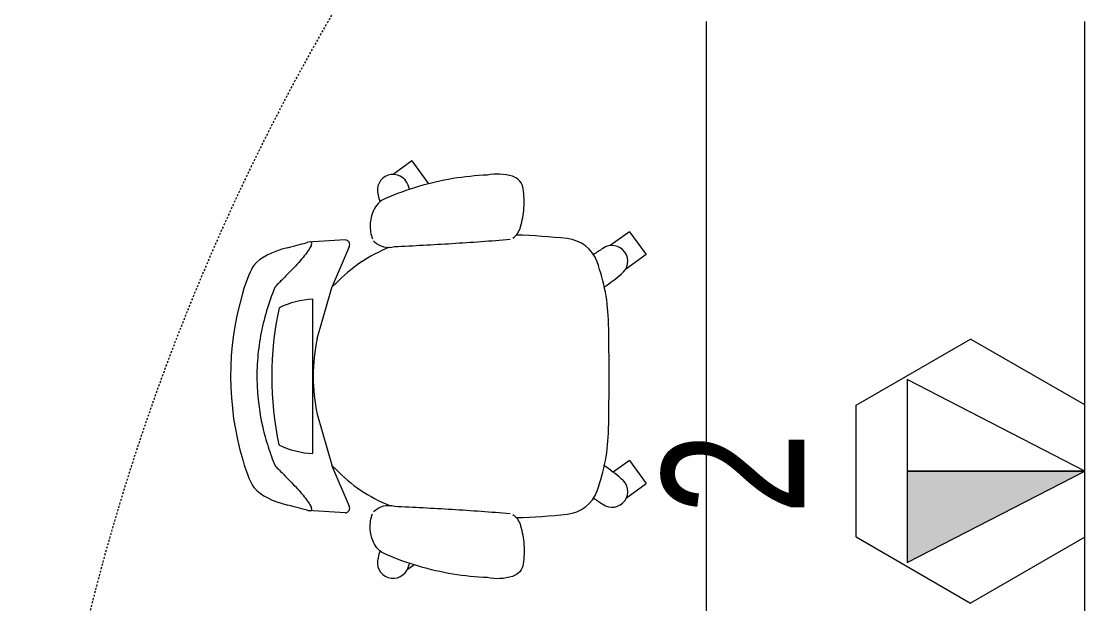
# Model space of a CAD drawing. Header units: inches. Extents: x -897 to 1409, y -1054 to 924.
# Drawn here: x -50.3 to 17.5, y 431.1 to 468 of the extents above; entities that cross this region are included whole.
import ezdxf

# ---------------------------------------------------------------- set-up
doc = ezdxf.new("R2010")
doc.units = ezdxf.units.IN
doc.header["$MEASUREMENT"] = 0
doc.linetypes.add('Hidden 1_8_', pattern=[0.1875, 0.125, -0.0625])
for name, color, linetype, lineweight in [('A-ANNO-NOTE', 131, 'Continuous', 9), ('A-DETL-HDLN', 90, 'Hidden 1_8_', 9), ('I-FURN', 30, 'Continuous', 9)]:
    doc.layers.add(name, color=color, linetype=linetype, lineweight=lineweight)
doc.styles.add('Arial', font='arial.ttf', dxfattribs={"width": 0.75, "height": 9})

# ---------------------------------------------------------------- blocks, each defined once
blk = doc.blocks.new('Workstation 3D - Workstation 3D-V73-7TH FLOOR TELECOM PLAN')
at = {"layer": 'I-FURN', "color": 53}
for p, q in [((-2.651, 34.881), (-2.5, 37.23)), ((1.109, 36.912), (10.891, 36.912)), ((14.651, 34.881), (14.5, 37.23)), ((3.6, 36.647), (0.305, 35.685)), ((8.4, 36.647), (11.695, 35.685)), ((-2.258, 34.596), (0.305, 35.685)), ((14.212, 34.616), (11.695, 35.685)), ((19.66, 30.653), (18.803, 31.832)), ((-6.233, 30.932), (-5.937, 30.524)), ((19.66, 30.653), (18.207, 29.597)), ((0.662, 16.859), (-0.08, 17.88)), ((15.172, 16.854), (14.289, 18.07)), ((-1.691, 17.043), (-0.791, 15.804)), ((13.72, 15.799), (12.766, 17.112)), ((0.662, 16.859), (-0.791, 15.804)), ((15.172, 16.854), (13.72, 15.799)), ((28.5, 12), (-28.5, 12)), ((-28.5, -12), (28.5, -12))]:
    blk.add_line(p, q, dxfattribs=at)
for centre, radius, start, end in [((5.988, 18.599), 20.921, 77.98049, 101.94681), ((6.539, 36.677), 5.435, 153.91899, 177.52579), ((5.461, 36.677), 5.435, 2.47421, 26.01633), ((6, 25.073), 11.82, 78.28228, 101.71772), ((6.8, 28.476), 9.671, 133.60938, 158.25594), ((2.53, 33.609), 3.042, 136.98631, 142.09527), ((9.47, 33.609), 3.042, 37.90473, 43.01369), ((5.2, 28.476), 9.671, 21.78012, 46.39062), ((-2.352, 34.881), 0.299, 180, 297.78934), ((14.352, 34.881), 0.299, 242.21066, 0), ((-5.803, 31.835), 1, 72.00457, 251.9831), ((-9.443, 17.166), 16.112, 74.20627, 75.81053), ((21.443, 17.166), 16.112, 104.18947, 105.80823), ((17.803, 31.835), 1, 287.99543, 107.99543), ((-0.127, 45.843), 16.112, 248.19264, 249.16415), ((12.128, 45.843), 16.112, 290.82532, 291.8014), ((41.475, 25.444), 44.454, 181.82566, 185.99933), ((-29.475, 25.444), 44.454, 354.00067, 358.17623), ((-0.478, 21.035), 2.27, 185.99933, 250.00067), ((12.478, 21.035), 2.27, 289.99933, 354.00067), ((11.532, 9.965), 16.112, 145.31772, 147.8075), ((0.468, 9.965), 16.112, 32.1925, 34.68228), ((-1.294, 17.961), 1, 144.00153, 324.00153), ((2.876, 30.251), 12.077, 250.00067, 268.90165), ((-12.863, 27.688), 16.112, 320.19556, 324.99104), ((9.124, 30.251), 12.077, 271.09835, 289.99933), ((24.863, 27.688), 16.112, 215.00896, 219.80444), ((13.294, 17.961), 1, 215.99847, 35.99847), ((6, 193.176), 175.033, 268.90165, 271.09835)]:
    blk.add_arc(centre, radius, start, end, dxfattribs=at)
for centre, major_axis, ratio, start_param, end_param in [((6, 26.484), (-17.151, 0), 0.912367, 4.40136, 5.026573), ((1.083, 41.165), (2.191, 0.611), 0.13132, 1.709994, 2.907856), ((10.92, 41.177), (-2.189, 0.62), 0.126478, 3.441097, 4.597438), ((8.727, 16.87), (-9.205, 24.128), 0.265011, 0.099323, 0.367123), ((3.927, 16.63), (8.516, 24.381), 0.258653, 5.910526, 6.182415), ((0.863, 53.399), (3.51, 16.552), 0.017492, 3.360979, 3.598151), ((10.888, 53.344), (-3.746, 16.5), 0.012487, 2.68195, 2.921986), ((2.771, 43.085), (5.263, 6.072), 0.093478, 2.942412, 3.337732), ((9.13, 42.997), (-5.365, 5.982), 0.09349, 2.943874, 3.3392)]:
    blk.add_ellipse(centre, major_axis=major_axis, ratio=ratio, start_param=start_param, end_param=end_param, dxfattribs=at)
for points, knots in [([(11.67, 39.318), (11.174, 39.52), (10.162, 39.874), (8.588, 40.257), (6.976, 40.463), (5.023, 40.486), (3.195, 40.229), (1.533, 39.77), (0.727, 39.479), (0.33, 39.318)], [-1, -1, -1, -1, -0.861111, -0.722222, -0.583333, -0.444444, -0.222222, -0.111111, 0, 0, 0, 0]), ([(0.33, 39.318), (0.137, 39.121), (-0.237, 38.748), (-0.929, 38.073), (-1.524, 37.536), (-2.001, 37.178), (-2.195, 37.07), (-2.28, 37.033)], [-1, -1, -1, -1, -0.833333, -0.666667, -0.333333, -0.166667, 0, 0, 0, 0]), ([(14.28, 37.033), (14.195, 37.07), (14.001, 37.178), (13.524, 37.536), (12.928, 38.074), (12.237, 38.748), (11.863, 39.121), (11.67, 39.318)], [-1, -1, -1, -1, -0.833333, -0.666667, -0.333333, -0.166667, 0, 0, 0, 0]), ([(-2.591, 33.073), (-2.409, 32.902), (-2.155, 32.47), (-2.166, 31.971), (-2.232, 31.749)], [-0.815548, -0.815548, -0.815548, -0.815548, -0.244346, 0.287587, 0.287587, 0.287587, 0.287587]), ([(14.591, 33.073), (14.409, 32.902), (14.155, 32.47), (14.166, 31.971), (14.232, 31.749)], [-0.815548, -0.815548, -0.815548, -0.815548, -0.244346, 0.287587, 0.287587, 0.287587, 0.287587]), ([(-6.759, 25.843), (-6.729, 26.579), (-6.578, 28.056), (-6.08, 30.233), (-5.57, 31.638), (-5.272, 32.323)], [3.1822403, 3.1822403, 3.1822403, 3.1822403, 3.3042578, 3.427853, 3.5514483, 3.5514483, 3.5514483, 3.5514483]), ([(18.759, 25.843), (18.729, 26.579), (18.578, 28.056), (18.08, 30.233), (17.57, 31.638), (17.272, 32.323)], [3.1822403, 3.1822403, 3.1822403, 3.1822403, 3.3042578, 3.427853, 3.5514483, 3.5514483, 3.5514483, 3.5514483]), ([(-2.232, 31.749), (-2.285, 30.532), (-2.415, 28.085), (-2.591, 25.641), (-2.692, 24.413)], [0.04328253, 0.04328253, 0.04328253, 0.04328253, 0.06236378, 0.08167587, 0.08167587, 0.08167587, 0.08167587]), ([(14.232, 31.749), (14.285, 30.532), (14.415, 28.085), (14.591, 25.641), (14.692, 24.413)], [0.04328253, 0.04328253, 0.04328253, 0.04328253, 0.06236378, 0.08167587, 0.08167587, 0.08167587, 0.08167587]), ([(-6.684, 24.264), (-6.764, 24.523), (-6.855, 25.052), (-6.812, 25.587), (-6.759, 25.843)], [2.8426875, 2.8426875, 2.8426875, 2.8426875, 3.098779, 3.34545, 3.34545, 3.34545, 3.34545]), ([(18.684, 24.264), (18.764, 24.523), (18.855, 25.052), (18.812, 25.587), (18.759, 25.843)], [2.8426875, 2.8426875, 2.8426875, 2.8426875, 3.098779, 3.34545, 3.34545, 3.34545, 3.34545])]:
    blk.add_open_spline(points, degree=3, knots=knots, dxfattribs=at)
for points in [[(-4.512, 33.082), (-4.23, 33.204), (-3.618, 33.342), (-2.999, 33.247), (-2.708, 33.145)], [(16.512, 33.082), (16.23, 33.204), (15.618, 33.342), (14.999, 33.247), (14.708, 33.145)], [(-5.272, 32.323), (-5.199, 32.491), (-4.989, 32.799), (-4.68, 33.009), (-4.512, 33.082)], [(17.272, 32.323), (17.199, 32.491), (16.989, 32.799), (16.68, 33.009), (16.512, 33.082)], [(-5.879, 23.583), (-6.063, 23.607), (-6.416, 23.764), (-6.629, 24.086), (-6.684, 24.264)], [(-2.759, 24.237), (-2.849, 24.12), (-3.066, 23.916), (-3.336, 23.79), (-3.478, 23.75)], [(14.759, 24.237), (14.849, 24.12), (15.066, 23.916), (15.336, 23.79), (15.478, 23.75)], [(17.879, 23.583), (18.063, 23.607), (18.416, 23.764), (18.629, 24.086), (18.684, 24.264)], [(-3.478, 23.75), (-3.867, 23.641), (-4.667, 23.503), (-5.479, 23.529), (-5.879, 23.583)], [(15.478, 23.75), (15.867, 23.641), (16.667, 23.503), (17.479, 23.529), (17.879, 23.583)]]:
    blk.add_open_spline(points, degree=3, dxfattribs=at)

msp = doc.modelspace()

# ---------------------------------------------------------------- hatches: boundary and pattern name
at = {"layer": 'A-ANNO-NOTE'}
msp.add_hatch(color=256, dxfattribs=at).paths.add_polyline_path([(5.794, 433.731), (17.044, 439.537), (5.794, 439.537)], flags=0)

# ---------------------------------------------------------------- linework, layer by layer
for p, q in [((2.551, 443.712), (9.814, 447.905)), ((17.044, 443.731), (9.814, 447.905)), ((2.551, 435.363), (2.551, 443.712)), ((17.044, 435.344), (17.044, 443.731)), ((17.044, 439.537), (5.794, 439.537)), ((5.794, 439.537), (5.794, 433.731)), ((5.794, 433.731), (17.044, 439.537)), ((5.794, 439.537), (17.044, 439.537)), ((2.551, 435.363), (9.814, 431.17)), ((17.044, 435.344), (9.814, 431.17))]:
    msp.add_line(p, q, dxfattribs=at)
at = {"layer": 'A-ANNO-NOTE', "lineweight": 20}
for p, q in [((5.794, 445.344), (5.794, 433.731)), ((17.044, 439.537), (5.794, 445.344)), ((5.794, 433.731), (17.044, 439.537))]:
    msp.add_line(p, q, dxfattribs=at)
at = {"layer": 'A-DETL-HDLN'}
msp.add_arc((95.416, 395.332), 145.762, 144.06267, 238.33517, dxfattribs=at)

# ---------------------------------------------------------------- block references
at = {"color": 53, "lineweight": 9, "rotation": 90.0000000000001}
msp.add_blockref('Workstation 3D - Workstation 3D-V73-7TH FLOOR TELECOM PLAN', (5.044, 439.537), dxfattribs=at)

# ---------------------------------------------------------------- texts
at = {"layer": 'A-ANNO-NOTE', "insert": (-9.732, 436.758), "char_height": 9, "width": 6.363, "attachment_point": 1, "rotation": 90, "style": 'Arial'}
msp.add_mtext('2', dxfattribs=at)

doc.saveas('drawing.dxf')
